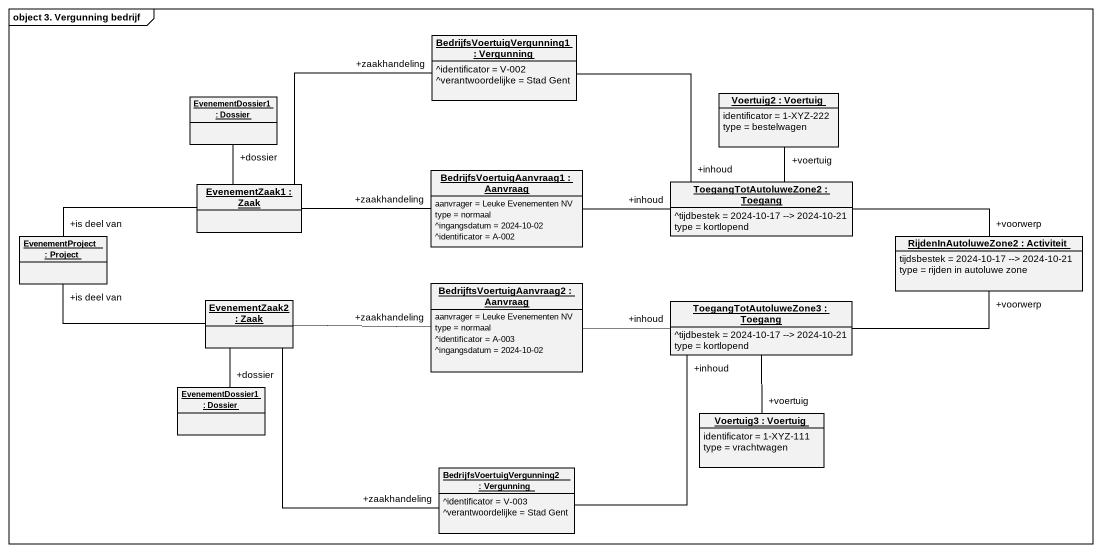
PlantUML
@startuml
mainframe object 3. Vergunning bedrijf
hide circle
hide empty members
object "BedrijfsVoertuigVergunning1 : Vergunning" as BedrijfsVoertuigVergunning1 {
  ^identificator = V-002
  ^verantwoordelijke = Stad Gent
}
object "Voertuig2 : Voertuig" as Voertuig2 {
  identificator = 1-XYZ-222
  type = bestelwagen
}
object "EvenementDossier1 : Dossier" as EvenementDossier1
object "BedrijfsVoertuigAanvraag1 : Aanvraag" as BedrijfsVoertuigAanvraag1 {
  aanvrager = Leuke Evenementen NV
  type = normaal
  ^ingangsdatum = 2024-10-02
  ^identificator = A-002
}
object "EvenementZaak1 : Zaak" as EvenementZaak1
object "ToegangTotAutoluweZone2 : Toegang" as ToegangTotAutoluweZone2 {
  ^tijdbestek = 2024-10-17 --> 2024-10-21
  type = kortlopend
}
object "EvenementProject : Project" as EvenementProject
object "RijdenInAutoluweZone2 : Activiteit" as RijdenInAutoluweZone2 {
  tijdsbestek = 2024-10-17 --> 2024-10-21
  type = rijden in autoluwe zone
}
object "BedrijftsVoertuigAanvraag2 : Aanvraag" as BedrijftsVoertuigAanvraag2 {
  aanvrager = Leuke Evenementen NV
  type = normaal
  ^identificator = A-003
  ^ingangsdatum = 2024-10-02
}
object "EvenementZaak2 : Zaak" as EvenementZaak2
object "ToegangTotAutoluweZone3 : Toegang" as ToegangTotAutoluweZone3 {
  ^tijdbestek = 2024-10-17 --> 2024-10-21
  type = kortlopend
}
object "EvenementDossier1 : Dossier" as EvenementDossier1_2
object "Voertuig3 : Voertuig" as Voertuig3 {
  identificator = 1-XYZ-111
  type = vrachtwagen
}
object "BedrijfsVoertuigVergunning2 : Vergunning" as BedrijfsVoertuigVergunning2 {
  ^identificator = V-003
  ^verantwoordelijke = Stad Gent
}
BedrijfsVoertuigVergunning1 -right- "+inhoud" ToegangTotAutoluweZone2
BedrijfsVoertuigAanvraag1 "+zaakhandeling" -left- EvenementZaak1
BedrijfsVoertuigAanvraag1 -right- "+inhoud" ToegangTotAutoluweZone2
EvenementZaak1 -right- "+zaakhandeling" BedrijfsVoertuigVergunning1
EvenementZaak1 -up- "+dossier" EvenementDossier1
EvenementZaak1 -left- "+is deel van" EvenementProject
ToegangTotAutoluweZone2 -up- "+voertuig" Voertuig2
ToegangTotAutoluweZone2 -right- "+voorwerp" RijdenInAutoluweZone2
BedrijftsVoertuigAanvraag2 -right- "+inhoud" ToegangTotAutoluweZone3
EvenementZaak2 -left- "+is deel van" EvenementProject
EvenementZaak2 -right- "+zaakhandeling" BedrijftsVoertuigAanvraag2
EvenementZaak2 -- "+dossier" EvenementDossier1_2
ToegangTotAutoluweZone3 -right- "+voorwerp" RijdenInAutoluweZone2
ToegangTotAutoluweZone3 -- "+voertuig" Voertuig3
BedrijfsVoertuigVergunning2 "+zaakhandeling" -up- EvenementZaak2
BedrijfsVoertuigVergunning2 -up- "+inhoud" ToegangTotAutoluweZone3
@enduml
